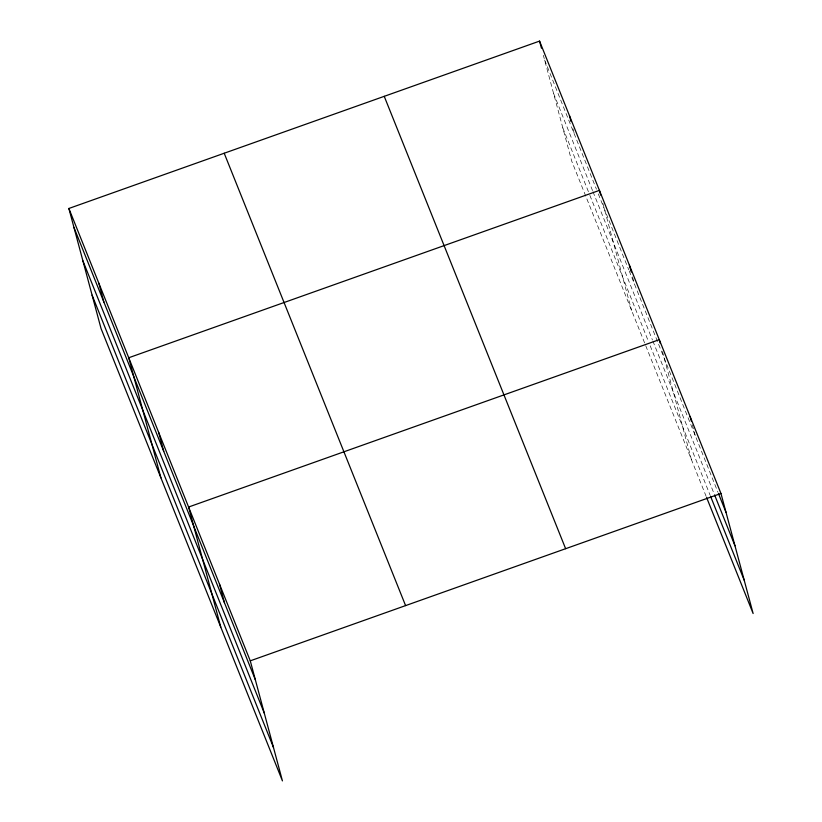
<?xml version="1.0" encoding="UTF-8"?>
<svg xmlns="http://www.w3.org/2000/svg" width="822" height="822" viewBox="0 0 822 822"><rect width="100%" height="100%" fill="white"/><g stroke="black" fill="none" stroke-linecap="round" stroke-linejoin="round"><path stroke-width="0.62" stroke-dasharray="4.11 3.08" d="M544.637 60.037L596.423 189.183M598.313 193.92L628.727 269.75M629.2 270.931L717.966 492.296M553.576 93.41L592.528 190.56M593.011 191.752L652.391 339.846M652.863 341.027L714.092 493.714M562.782 127.79L589.395 194.136M589.867 195.328L648.301 341.048M650.202 345.785L710.023 494.978M706.16 496.396L571.732 161.163L543.363 55.31M692.34 424.851L695.196 435.506M662.45 351.497L691.446 459.724M632.519 276.86L634.42 283.96M602.906 203.404L631.594 310.439M572.975 128.766L574.249 133.503"/><path stroke-width="1.23" d="M68.873 208.469L250.268 660.837L282.439 780.9L101.044 328.533L68.873 208.469L539.561 41.1L720.956 493.467L753.127 613.531L706.632 497.577M250.268 660.837L720.956 493.467M718.438 493.477L726.032 512.404M714.575 494.906L734.971 545.777M710.496 496.159L744.187 580.157M384.234 96.328L565.628 548.695M224.201 153.241L405.595 605.609M73.949 227.417L255.344 679.784M82.888 260.79L264.294 713.147M92.105 295.17L273.5 747.527M690.12 416.559L691.384 421.296M660.23 343.216L659.275 339.661L188.598 507.03L220.769 627.094M629.354 265.023L631.255 272.123M600.687 195.112L599.423 190.375L128.735 357.755L160.906 477.818M569.492 115.738L571.074 121.656M539.561 41.1L541.462 48.2M219.433 583.939L224.509 602.875M158.667 432.393L163.742 451.34M98.804 283.117L103.88 302.054"/></g></svg>
